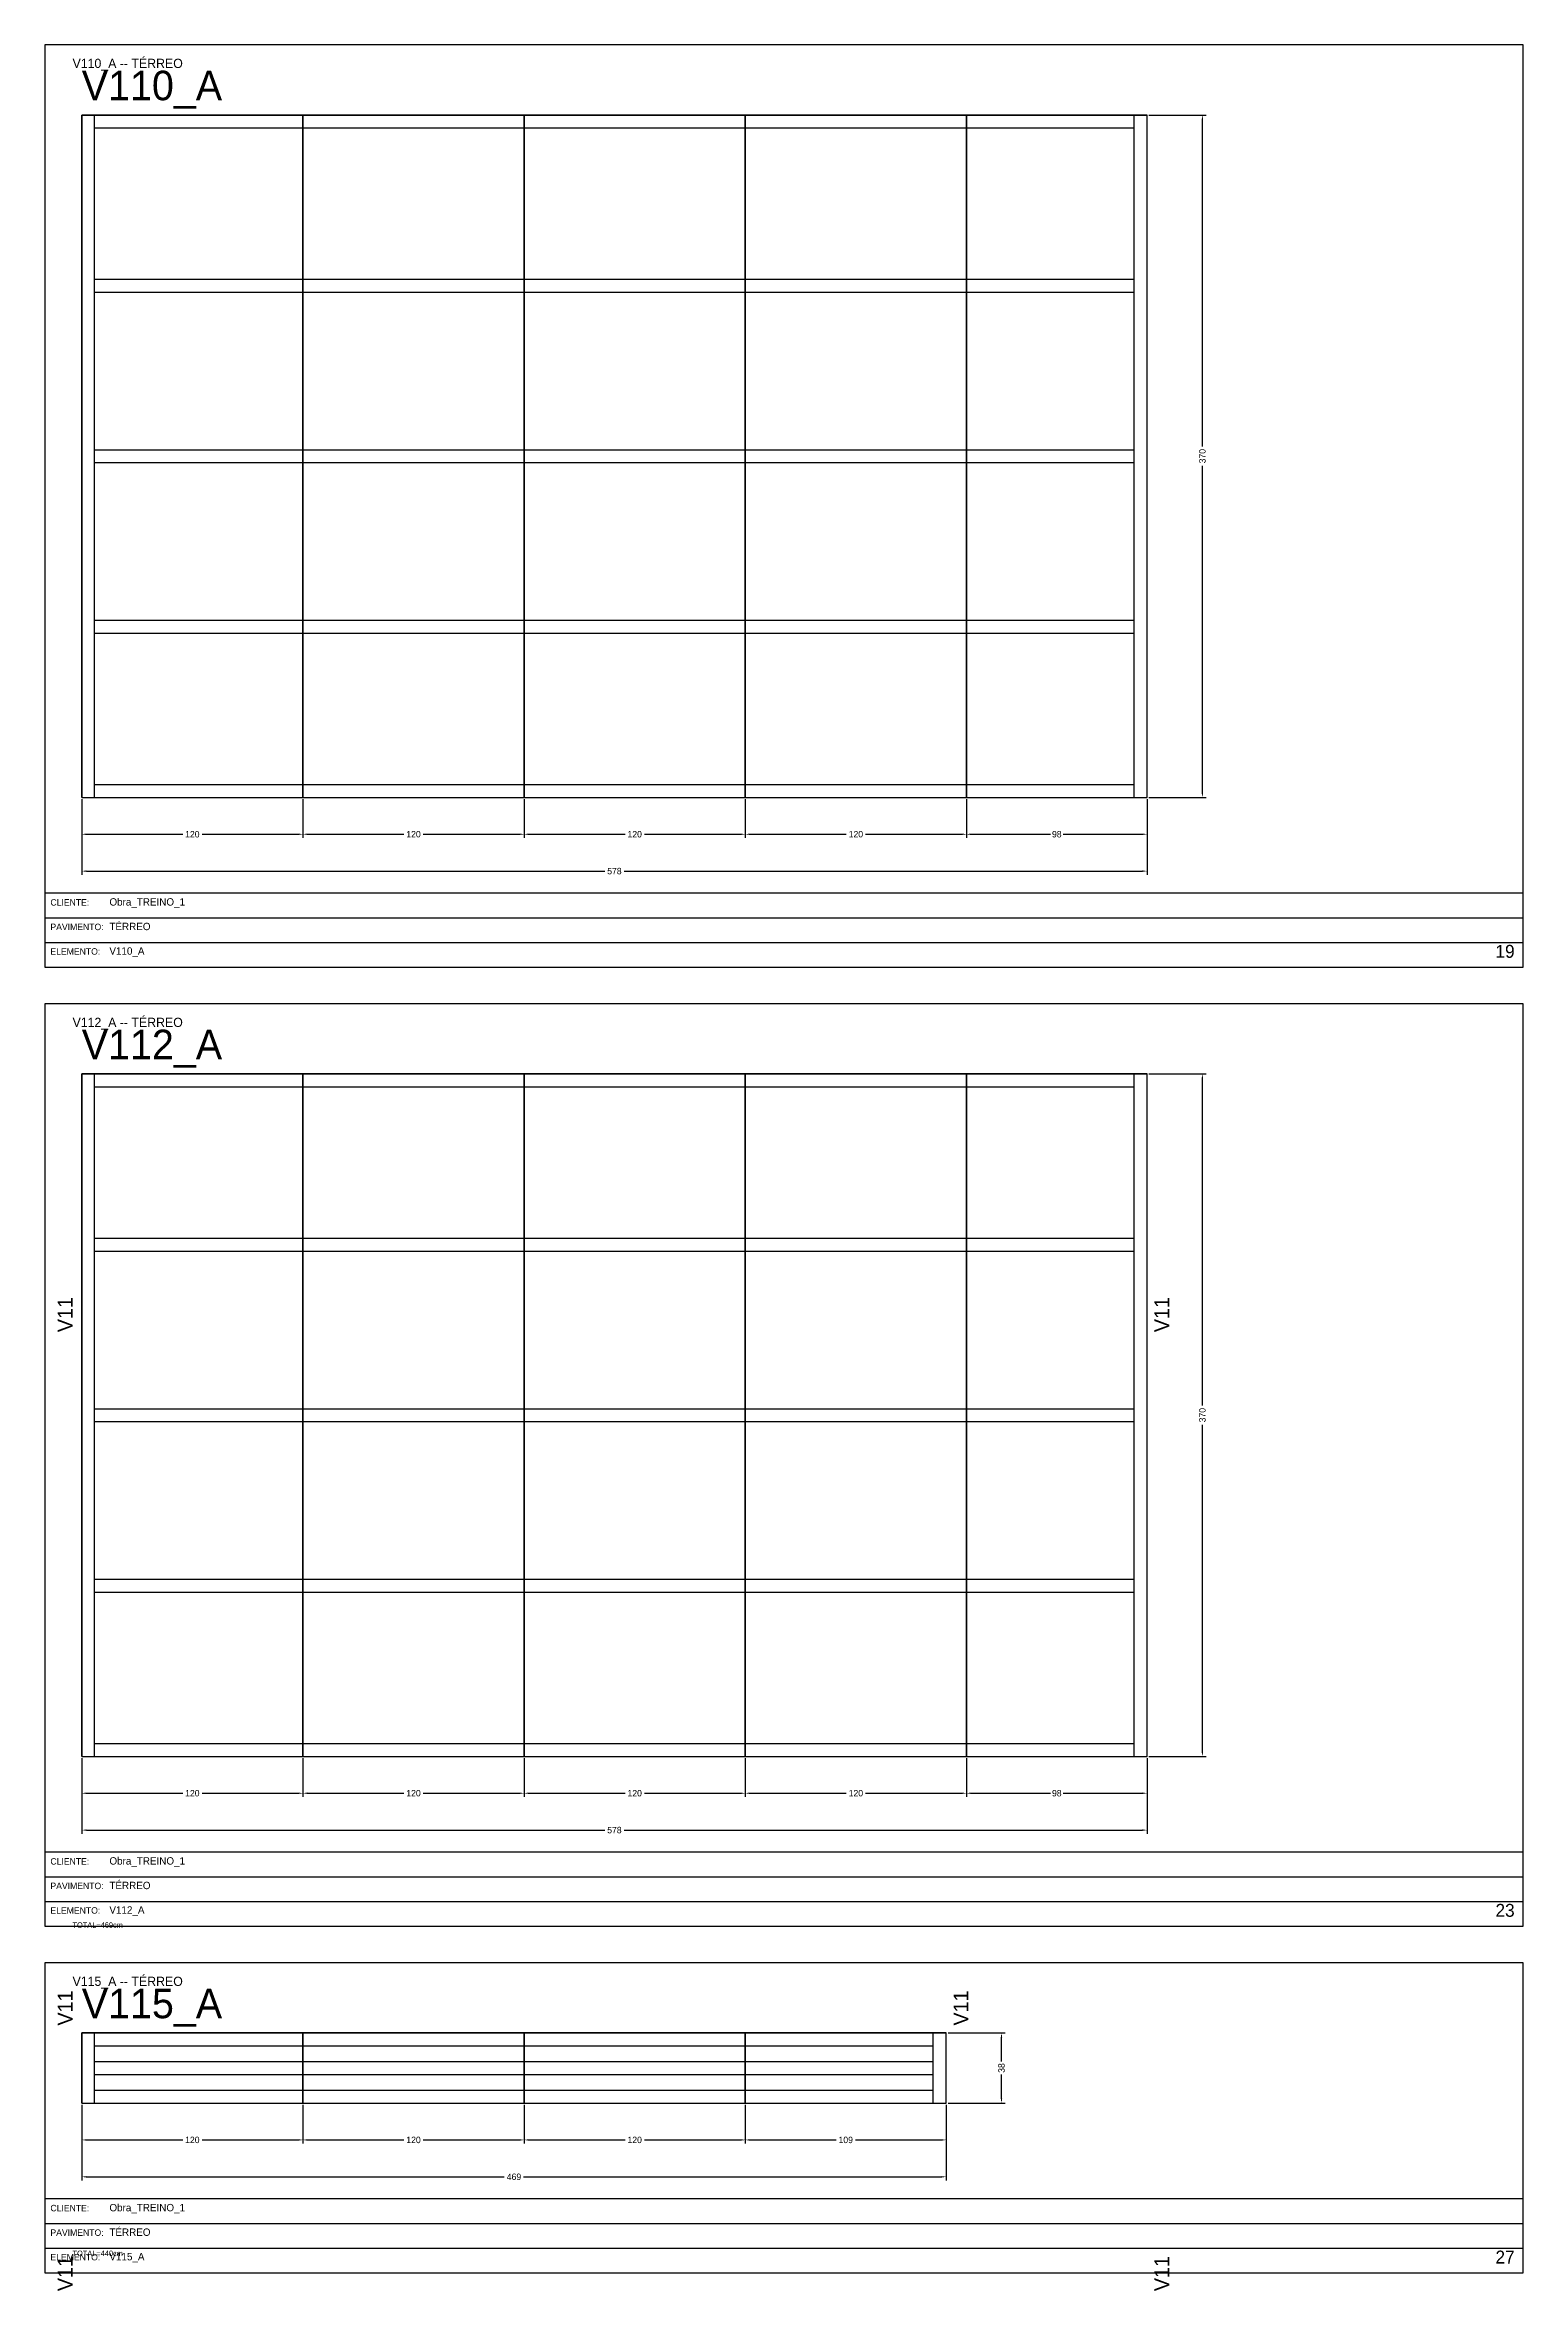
# Model space of a CAD drawing. Header units: metres. Extents: x 0 to 3268, y -4496 to 124.
# Drawn here: x 1644 to 2446, y -2236 to -1018 of the extents above; entities that cross this region are included whole.
import ezdxf

# ---------------------------------------------------------------- set-up
doc = ezdxf.new("R2010")
doc.units = ezdxf.units.M
for name, color, linetype in [('5', 5, 'Continuous'), ('BORDA_CELULA', 9, 'Continuous'), ('CARIMBO', 9, 'Continuous'), ('COTA', 241, 'Continuous'), ('NOMENCLATURA', 7, 'Continuous'), ('Painéis', 200, 'Continuous'), ('SARR_2.2x7', 40, 'Continuous')]:
    doc.layers.add(name, color=color, linetype=linetype)
doc.dimstyles.new('COTA', dxfattribs={"dimtxt": 3.5, "dimasz": 2.5, "dimexe": 2, "dimexo": 1, "dimgap": 0.9, "dimtad": 1, "dimdec": 0, "dimrnd": 1, "dimcen": 2.5, "dimclrd": 4, "dimclre": 4, "dimclrt": 4, "dimazin": 3, "dimtfac": 1, "dimtmove": 0, "dimatfit": 3})

# ---------------------------------------------------------------- blocks, each defined once
blk = doc.blocks.new('_CLOSEDFILLED')
at = {"color": 0, "linetype": 'BYBLOCK'}
blk.add_solid([(-1, 0.16), (0, 0), (-1, -0.16)], dxfattribs=at)
blk = doc.blocks.new('*D163')
at = {"color": 4}
for p, q in [((1664, -1427), (1664, -1448)), ((1784, -1427), (1784, -1448)), ((1666.5, -1446), (1718.75, -1446)), ((1729.25, -1446), (1781.5, -1446))]:
    blk.add_line(p, q, dxfattribs=at)
at = {"layer": 'Defpoints'}
for p in [(1664, -1426), (1784, -1426), (1664, -1446)]:
    blk.add_point(p, dxfattribs=at)
at = {"layer": 'COTA', "color": 4, "xscale": 2.5, "yscale": 2.5, "rotation": 180}
blk.add_blockref('_CLOSEDFILLED', (1664, -1446), dxfattribs=at)
at = {"layer": 'COTA', "color": 4, "xscale": 2.5, "yscale": 2.5}
blk.add_blockref('_CLOSEDFILLED', (1784, -1446), dxfattribs=at)
at = {"layer": 'COTA', "color": 4, "insert": (1724, -1446), "char_height": 3.5, "attachment_point": 5}
blk.add_mtext('120', dxfattribs=at)
blk = doc.blocks.new('*D164')
at = {"color": 4}
for p, q in [((1784, -1427), (1784, -1448)), ((1904, -1427), (1904, -1448)), ((1786.5, -1446), (1838.75, -1446)), ((1849.25, -1446), (1901.5, -1446))]:
    blk.add_line(p, q, dxfattribs=at)
at = {"layer": 'Defpoints'}
for p in [(1784, -1426), (1904, -1426), (1784, -1446)]:
    blk.add_point(p, dxfattribs=at)
at = {"layer": 'COTA', "color": 4, "xscale": 2.5, "yscale": 2.5, "rotation": 180}
blk.add_blockref('_CLOSEDFILLED', (1784, -1446), dxfattribs=at)
at = {"layer": 'COTA', "color": 4, "xscale": 2.5, "yscale": 2.5}
blk.add_blockref('_CLOSEDFILLED', (1904, -1446), dxfattribs=at)
at = {"layer": 'COTA', "color": 4, "insert": (1844, -1446), "char_height": 3.5, "attachment_point": 5}
blk.add_mtext('120', dxfattribs=at)
blk = doc.blocks.new('*D165')
at = {"color": 4}
for p, q in [((1904, -1427), (1904, -1448)), ((2024, -1427), (2024, -1448)), ((1906.5, -1446), (1958.75, -1446)), ((1969.25, -1446), (2021.5, -1446))]:
    blk.add_line(p, q, dxfattribs=at)
at = {"layer": 'Defpoints'}
for p in [(1904, -1426), (2024, -1426), (1904, -1446)]:
    blk.add_point(p, dxfattribs=at)
at = {"layer": 'COTA', "color": 4, "xscale": 2.5, "yscale": 2.5, "rotation": 180}
blk.add_blockref('_CLOSEDFILLED', (1904, -1446), dxfattribs=at)
at = {"layer": 'COTA', "color": 4, "xscale": 2.5, "yscale": 2.5}
blk.add_blockref('_CLOSEDFILLED', (2024, -1446), dxfattribs=at)
at = {"layer": 'COTA', "color": 4, "insert": (1964, -1446), "char_height": 3.5, "attachment_point": 5}
blk.add_mtext('120', dxfattribs=at)
blk = doc.blocks.new('*D166')
at = {"color": 4}
for p, q in [((2024, -1427), (2024, -1448)), ((2144, -1427), (2144, -1448)), ((2026.5, -1446), (2078.75, -1446)), ((2089.25, -1446), (2141.5, -1446))]:
    blk.add_line(p, q, dxfattribs=at)
at = {"layer": 'Defpoints'}
for p in [(2024, -1426), (2144, -1426), (2024, -1446)]:
    blk.add_point(p, dxfattribs=at)
at = {"layer": 'COTA', "color": 4, "xscale": 2.5, "yscale": 2.5, "rotation": 180}
blk.add_blockref('_CLOSEDFILLED', (2024, -1446), dxfattribs=at)
at = {"layer": 'COTA', "color": 4, "xscale": 2.5, "yscale": 2.5}
blk.add_blockref('_CLOSEDFILLED', (2144, -1446), dxfattribs=at)
at = {"layer": 'COTA', "color": 4, "insert": (2084, -1446), "char_height": 3.5, "attachment_point": 5}
blk.add_mtext('120', dxfattribs=at)
blk = doc.blocks.new('*D167')
at = {"color": 4}
for p, q in [((2144, -1427), (2144, -1448)), ((2242, -1427), (2242, -1448)), ((2146.5, -1446), (2189.5, -1446)), ((2196.5, -1446), (2239.5, -1446))]:
    blk.add_line(p, q, dxfattribs=at)
at = {"layer": 'Defpoints'}
for p in [(2144, -1426), (2242, -1426), (2144, -1446)]:
    blk.add_point(p, dxfattribs=at)
at = {"layer": 'COTA', "color": 4, "xscale": 2.5, "yscale": 2.5, "rotation": 180}
blk.add_blockref('_CLOSEDFILLED', (2144, -1446), dxfattribs=at)
at = {"layer": 'COTA', "color": 4, "xscale": 2.5, "yscale": 2.5}
blk.add_blockref('_CLOSEDFILLED', (2242, -1446), dxfattribs=at)
at = {"layer": 'COTA', "color": 4, "insert": (2193, -1446), "char_height": 3.5, "attachment_point": 5}
blk.add_mtext('98', dxfattribs=at)
blk = doc.blocks.new('*D168')
at = {"color": 4}
for p, q in [((1664, -1427), (1664, -1468)), ((2242, -1427), (2242, -1468)), ((1666.5, -1466), (1947.75, -1466)), ((1958.25, -1466), (2239.5, -1466))]:
    blk.add_line(p, q, dxfattribs=at)
at = {"layer": 'Defpoints'}
for p in [(1664, -1426), (2242, -1426), (1664, -1466)]:
    blk.add_point(p, dxfattribs=at)
at = {"layer": 'COTA', "color": 4, "xscale": 2.5, "yscale": 2.5, "rotation": 180}
blk.add_blockref('_CLOSEDFILLED', (1664, -1466), dxfattribs=at)
at = {"layer": 'COTA', "color": 4, "xscale": 2.5, "yscale": 2.5}
blk.add_blockref('_CLOSEDFILLED', (2242, -1466), dxfattribs=at)
at = {"layer": 'COTA', "color": 4, "insert": (1953, -1466), "char_height": 3.5, "attachment_point": 5}
blk.add_mtext('578', dxfattribs=at)
blk = doc.blocks.new('*D169')
at = {"color": 4}
for p, q in [((2243, -1056), (2274, -1056)), ((2272, -1235.75), (2272, -1058.5)), ((2272, -1423.5), (2272, -1246.25)), ((2243, -1426), (2274, -1426))]:
    blk.add_line(p, q, dxfattribs=at)
at = {"layer": 'Defpoints'}
for p in [(2242, -1056), (2242, -1426), (2272, -1426)]:
    blk.add_point(p, dxfattribs=at)
at = {"layer": 'COTA', "color": 4, "xscale": 2.5, "yscale": 2.5}
for p, rotation in [((2272, -1056), 90), ((2272, -1426), 270)]:
    blk.add_blockref('_CLOSEDFILLED', p, dxfattribs=dict(at, rotation=rotation))
at = {"layer": 'COTA', "color": 4, "insert": (2272, -1241), "char_height": 3.5, "attachment_point": 5, "rotation": 90}
blk.add_mtext('370', dxfattribs=at)
blk = doc.blocks.new('*D170')
at = {"color": 4}
for p, q in [((2243, -1056), (2274, -1056)), ((2272, -1235.75), (2272, -1058.5)), ((2272, -1423.5), (2272, -1246.25)), ((2243, -1426), (2274, -1426))]:
    blk.add_line(p, q, dxfattribs=at)
at = {"layer": 'Defpoints'}
for p in [(2242, -1056), (2242, -1426), (2272, -1426)]:
    blk.add_point(p, dxfattribs=at)
at = {"layer": 'COTA', "color": 4, "xscale": 2.5, "yscale": 2.5}
for p, rotation in [((2272, -1056), 90), ((2272, -1426), 270)]:
    blk.add_blockref('_CLOSEDFILLED', p, dxfattribs=dict(at, rotation=rotation))
at = {"layer": 'COTA', "color": 4, "insert": (2272, -1241), "char_height": 3.5, "attachment_point": 5, "rotation": 90}
blk.add_mtext('370', dxfattribs=at)
blk = doc.blocks.new('*D171')
at = {"color": 4}
for p, q in [((2243, -1056), (2274, -1056)), ((2272, -1235.75), (2272, -1058.5)), ((2272, -1423.5), (2272, -1246.25)), ((2243, -1426), (2274, -1426))]:
    blk.add_line(p, q, dxfattribs=at)
at = {"layer": 'Defpoints'}
for p in [(2242, -1056), (2242, -1426), (2272, -1426)]:
    blk.add_point(p, dxfattribs=at)
at = {"layer": 'COTA', "color": 4, "xscale": 2.5, "yscale": 2.5}
for p, rotation in [((2272, -1056), 90), ((2272, -1426), 270)]:
    blk.add_blockref('_CLOSEDFILLED', p, dxfattribs=dict(at, rotation=rotation))
at = {"layer": 'COTA', "color": 4, "insert": (2272, -1241), "char_height": 3.5, "attachment_point": 5, "rotation": 90}
blk.add_mtext('370', dxfattribs=at)
blk = doc.blocks.new('*D172')
at = {"color": 4}
for p, q in [((2243, -1056), (2274, -1056)), ((2272, -1235.75), (2272, -1058.5)), ((2272, -1423.5), (2272, -1246.25)), ((2243, -1426), (2274, -1426))]:
    blk.add_line(p, q, dxfattribs=at)
at = {"layer": 'Defpoints'}
for p in [(2242, -1056), (2242, -1426), (2272, -1426)]:
    blk.add_point(p, dxfattribs=at)
at = {"layer": 'COTA', "color": 4, "xscale": 2.5, "yscale": 2.5}
for p, rotation in [((2272, -1056), 90), ((2272, -1426), 270)]:
    blk.add_blockref('_CLOSEDFILLED', p, dxfattribs=dict(at, rotation=rotation))
at = {"layer": 'COTA', "color": 4, "insert": (2272, -1241), "char_height": 3.5, "attachment_point": 5, "rotation": 90}
blk.add_mtext('370', dxfattribs=at)
blk = doc.blocks.new('*D173')
at = {"color": 4}
for p, q in [((2243, -1056), (2274, -1056)), ((2272, -1235.75), (2272, -1058.5)), ((2272, -1423.5), (2272, -1246.25)), ((2243, -1426), (2274, -1426))]:
    blk.add_line(p, q, dxfattribs=at)
at = {"layer": 'Defpoints'}
for p in [(2242, -1056), (2242, -1426), (2272, -1426)]:
    blk.add_point(p, dxfattribs=at)
at = {"layer": 'COTA', "color": 4, "xscale": 2.5, "yscale": 2.5}
for p, rotation in [((2272, -1056), 90), ((2272, -1426), 270)]:
    blk.add_blockref('_CLOSEDFILLED', p, dxfattribs=dict(at, rotation=rotation))
at = {"layer": 'COTA', "color": 4, "insert": (2272, -1241), "char_height": 3.5, "attachment_point": 5, "rotation": 90}
blk.add_mtext('370', dxfattribs=at)
blk = doc.blocks.new('*D203')
at = {"color": 4}
for p, q in [((1664, -1947), (1664, -1968)), ((1784, -1947), (1784, -1968)), ((1666.5, -1966), (1718.75, -1966)), ((1729.25, -1966), (1781.5, -1966))]:
    blk.add_line(p, q, dxfattribs=at)
at = {"layer": 'Defpoints'}
for p in [(1664, -1946), (1784, -1946), (1664, -1966)]:
    blk.add_point(p, dxfattribs=at)
at = {"layer": 'COTA', "color": 4, "xscale": 2.5, "yscale": 2.5, "rotation": 180}
blk.add_blockref('_CLOSEDFILLED', (1664, -1966), dxfattribs=at)
at = {"layer": 'COTA', "color": 4, "xscale": 2.5, "yscale": 2.5}
blk.add_blockref('_CLOSEDFILLED', (1784, -1966), dxfattribs=at)
at = {"layer": 'COTA', "color": 4, "insert": (1724, -1966), "char_height": 3.5, "attachment_point": 5}
blk.add_mtext('120', dxfattribs=at)
blk = doc.blocks.new('*D204')
at = {"color": 4}
for p, q in [((1784, -1947), (1784, -1968)), ((1904, -1947), (1904, -1968)), ((1786.5, -1966), (1838.75, -1966)), ((1849.25, -1966), (1901.5, -1966))]:
    blk.add_line(p, q, dxfattribs=at)
at = {"layer": 'Defpoints'}
for p in [(1784, -1946), (1904, -1946), (1784, -1966)]:
    blk.add_point(p, dxfattribs=at)
at = {"layer": 'COTA', "color": 4, "xscale": 2.5, "yscale": 2.5, "rotation": 180}
blk.add_blockref('_CLOSEDFILLED', (1784, -1966), dxfattribs=at)
at = {"layer": 'COTA', "color": 4, "xscale": 2.5, "yscale": 2.5}
blk.add_blockref('_CLOSEDFILLED', (1904, -1966), dxfattribs=at)
at = {"layer": 'COTA', "color": 4, "insert": (1844, -1966), "char_height": 3.5, "attachment_point": 5}
blk.add_mtext('120', dxfattribs=at)
blk = doc.blocks.new('*D205')
at = {"color": 4}
for p, q in [((1904, -1947), (1904, -1968)), ((2024, -1947), (2024, -1968)), ((1906.5, -1966), (1958.75, -1966)), ((1969.25, -1966), (2021.5, -1966))]:
    blk.add_line(p, q, dxfattribs=at)
at = {"layer": 'Defpoints'}
for p in [(1904, -1946), (2024, -1946), (1904, -1966)]:
    blk.add_point(p, dxfattribs=at)
at = {"layer": 'COTA', "color": 4, "xscale": 2.5, "yscale": 2.5, "rotation": 180}
blk.add_blockref('_CLOSEDFILLED', (1904, -1966), dxfattribs=at)
at = {"layer": 'COTA', "color": 4, "xscale": 2.5, "yscale": 2.5}
blk.add_blockref('_CLOSEDFILLED', (2024, -1966), dxfattribs=at)
at = {"layer": 'COTA', "color": 4, "insert": (1964, -1966), "char_height": 3.5, "attachment_point": 5}
blk.add_mtext('120', dxfattribs=at)
blk = doc.blocks.new('*D206')
at = {"color": 4}
for p, q in [((2024, -1947), (2024, -1968)), ((2144, -1947), (2144, -1968)), ((2026.5, -1966), (2078.75, -1966)), ((2089.25, -1966), (2141.5, -1966))]:
    blk.add_line(p, q, dxfattribs=at)
at = {"layer": 'Defpoints'}
for p in [(2024, -1946), (2144, -1946), (2024, -1966)]:
    blk.add_point(p, dxfattribs=at)
at = {"layer": 'COTA', "color": 4, "xscale": 2.5, "yscale": 2.5, "rotation": 180}
blk.add_blockref('_CLOSEDFILLED', (2024, -1966), dxfattribs=at)
at = {"layer": 'COTA', "color": 4, "xscale": 2.5, "yscale": 2.5}
blk.add_blockref('_CLOSEDFILLED', (2144, -1966), dxfattribs=at)
at = {"layer": 'COTA', "color": 4, "insert": (2084, -1966), "char_height": 3.5, "attachment_point": 5}
blk.add_mtext('120', dxfattribs=at)
blk = doc.blocks.new('*D207')
at = {"color": 4}
for p, q in [((2144, -1947), (2144, -1968)), ((2242, -1947), (2242, -1968)), ((2146.5, -1966), (2189.5, -1966)), ((2196.5, -1966), (2239.5, -1966))]:
    blk.add_line(p, q, dxfattribs=at)
at = {"layer": 'Defpoints'}
for p in [(2144, -1946), (2242, -1946), (2144, -1966)]:
    blk.add_point(p, dxfattribs=at)
at = {"layer": 'COTA', "color": 4, "xscale": 2.5, "yscale": 2.5, "rotation": 180}
blk.add_blockref('_CLOSEDFILLED', (2144, -1966), dxfattribs=at)
at = {"layer": 'COTA', "color": 4, "xscale": 2.5, "yscale": 2.5}
blk.add_blockref('_CLOSEDFILLED', (2242, -1966), dxfattribs=at)
at = {"layer": 'COTA', "color": 4, "insert": (2193, -1966), "char_height": 3.5, "attachment_point": 5}
blk.add_mtext('98', dxfattribs=at)
blk = doc.blocks.new('*D208')
at = {"color": 4}
for p, q in [((1664, -1947), (1664, -1988)), ((2242, -1947), (2242, -1988)), ((1666.5, -1986), (1947.75, -1986)), ((1958.25, -1986), (2239.5, -1986))]:
    blk.add_line(p, q, dxfattribs=at)
at = {"layer": 'Defpoints'}
for p in [(1664, -1946), (2242, -1946), (1664, -1986)]:
    blk.add_point(p, dxfattribs=at)
at = {"layer": 'COTA', "color": 4, "xscale": 2.5, "yscale": 2.5, "rotation": 180}
blk.add_blockref('_CLOSEDFILLED', (1664, -1986), dxfattribs=at)
at = {"layer": 'COTA', "color": 4, "xscale": 2.5, "yscale": 2.5}
blk.add_blockref('_CLOSEDFILLED', (2242, -1986), dxfattribs=at)
at = {"layer": 'COTA', "color": 4, "insert": (1953, -1986), "char_height": 3.5, "attachment_point": 5}
blk.add_mtext('578', dxfattribs=at)
blk = doc.blocks.new('*D209')
at = {"color": 4}
for p, q in [((2243, -1576), (2274, -1576)), ((2272, -1755.75), (2272, -1578.5)), ((2272, -1943.5), (2272, -1766.25)), ((2243, -1946), (2274, -1946))]:
    blk.add_line(p, q, dxfattribs=at)
at = {"layer": 'Defpoints'}
for p in [(2242, -1576), (2242, -1946), (2272, -1946)]:
    blk.add_point(p, dxfattribs=at)
at = {"layer": 'COTA', "color": 4, "xscale": 2.5, "yscale": 2.5}
for p, rotation in [((2272, -1576), 90), ((2272, -1946), 270)]:
    blk.add_blockref('_CLOSEDFILLED', p, dxfattribs=dict(at, rotation=rotation))
at = {"layer": 'COTA', "color": 4, "insert": (2272, -1761), "char_height": 3.5, "attachment_point": 5, "rotation": 90}
blk.add_mtext('370', dxfattribs=at)
blk = doc.blocks.new('*D210')
at = {"color": 4}
for p, q in [((2243, -1576), (2274, -1576)), ((2272, -1755.75), (2272, -1578.5)), ((2272, -1943.5), (2272, -1766.25)), ((2243, -1946), (2274, -1946))]:
    blk.add_line(p, q, dxfattribs=at)
at = {"layer": 'Defpoints'}
for p in [(2242, -1576), (2242, -1946), (2272, -1946)]:
    blk.add_point(p, dxfattribs=at)
at = {"layer": 'COTA', "color": 4, "xscale": 2.5, "yscale": 2.5}
for p, rotation in [((2272, -1576), 90), ((2272, -1946), 270)]:
    blk.add_blockref('_CLOSEDFILLED', p, dxfattribs=dict(at, rotation=rotation))
at = {"layer": 'COTA', "color": 4, "insert": (2272, -1761), "char_height": 3.5, "attachment_point": 5, "rotation": 90}
blk.add_mtext('370', dxfattribs=at)
blk = doc.blocks.new('*D211')
at = {"color": 4}
for p, q in [((2243, -1576), (2274, -1576)), ((2272, -1755.75), (2272, -1578.5)), ((2272, -1943.5), (2272, -1766.25)), ((2243, -1946), (2274, -1946))]:
    blk.add_line(p, q, dxfattribs=at)
at = {"layer": 'Defpoints'}
for p in [(2242, -1576), (2242, -1946), (2272, -1946)]:
    blk.add_point(p, dxfattribs=at)
at = {"layer": 'COTA', "color": 4, "xscale": 2.5, "yscale": 2.5}
for p, rotation in [((2272, -1576), 90), ((2272, -1946), 270)]:
    blk.add_blockref('_CLOSEDFILLED', p, dxfattribs=dict(at, rotation=rotation))
at = {"layer": 'COTA', "color": 4, "insert": (2272, -1761), "char_height": 3.5, "attachment_point": 5, "rotation": 90}
blk.add_mtext('370', dxfattribs=at)
blk = doc.blocks.new('*D212')
at = {"color": 4}
for p, q in [((2243, -1576), (2274, -1576)), ((2272, -1755.75), (2272, -1578.5)), ((2272, -1943.5), (2272, -1766.25)), ((2243, -1946), (2274, -1946))]:
    blk.add_line(p, q, dxfattribs=at)
at = {"layer": 'Defpoints'}
for p in [(2242, -1576), (2242, -1946), (2272, -1946)]:
    blk.add_point(p, dxfattribs=at)
at = {"layer": 'COTA', "color": 4, "xscale": 2.5, "yscale": 2.5}
for p, rotation in [((2272, -1576), 90), ((2272, -1946), 270)]:
    blk.add_blockref('_CLOSEDFILLED', p, dxfattribs=dict(at, rotation=rotation))
at = {"layer": 'COTA', "color": 4, "insert": (2272, -1761), "char_height": 3.5, "attachment_point": 5, "rotation": 90}
blk.add_mtext('370', dxfattribs=at)
blk = doc.blocks.new('*D213')
at = {"color": 4}
for p, q in [((2243, -1576), (2274, -1576)), ((2272, -1755.75), (2272, -1578.5)), ((2272, -1943.5), (2272, -1766.25)), ((2243, -1946), (2274, -1946))]:
    blk.add_line(p, q, dxfattribs=at)
at = {"layer": 'Defpoints'}
for p in [(2242, -1576), (2242, -1946), (2272, -1946)]:
    blk.add_point(p, dxfattribs=at)
at = {"layer": 'COTA', "color": 4, "xscale": 2.5, "yscale": 2.5}
for p, rotation in [((2272, -1576), 90), ((2272, -1946), 270)]:
    blk.add_blockref('_CLOSEDFILLED', p, dxfattribs=dict(at, rotation=rotation))
at = {"layer": 'COTA', "color": 4, "insert": (2272, -1761), "char_height": 3.5, "attachment_point": 5, "rotation": 90}
blk.add_mtext('370', dxfattribs=at)
blk = doc.blocks.new('*D243')
at = {"color": 4}
for p, q in [((1664, -2135), (1664, -2156)), ((1784, -2135), (1784, -2156)), ((1666.5, -2154), (1718.75, -2154)), ((1729.25, -2154), (1781.5, -2154))]:
    blk.add_line(p, q, dxfattribs=at)
at = {"layer": 'Defpoints'}
for p in [(1664, -2134), (1784, -2134), (1664, -2154)]:
    blk.add_point(p, dxfattribs=at)
at = {"layer": 'COTA', "color": 4, "xscale": 2.5, "yscale": 2.5, "rotation": 180}
blk.add_blockref('_CLOSEDFILLED', (1664, -2154), dxfattribs=at)
at = {"layer": 'COTA', "color": 4, "xscale": 2.5, "yscale": 2.5}
blk.add_blockref('_CLOSEDFILLED', (1784, -2154), dxfattribs=at)
at = {"layer": 'COTA', "color": 4, "insert": (1724, -2154), "char_height": 3.5, "attachment_point": 5}
blk.add_mtext('120', dxfattribs=at)
blk = doc.blocks.new('*D244')
at = {"color": 4}
for p, q in [((1784, -2135), (1784, -2156)), ((1904, -2135), (1904, -2156)), ((1786.5, -2154), (1838.75, -2154)), ((1849.25, -2154), (1901.5, -2154))]:
    blk.add_line(p, q, dxfattribs=at)
at = {"layer": 'Defpoints'}
for p in [(1784, -2134), (1904, -2134), (1784, -2154)]:
    blk.add_point(p, dxfattribs=at)
at = {"layer": 'COTA', "color": 4, "xscale": 2.5, "yscale": 2.5, "rotation": 180}
blk.add_blockref('_CLOSEDFILLED', (1784, -2154), dxfattribs=at)
at = {"layer": 'COTA', "color": 4, "xscale": 2.5, "yscale": 2.5}
blk.add_blockref('_CLOSEDFILLED', (1904, -2154), dxfattribs=at)
at = {"layer": 'COTA', "color": 4, "insert": (1844, -2154), "char_height": 3.5, "attachment_point": 5}
blk.add_mtext('120', dxfattribs=at)
blk = doc.blocks.new('*D245')
at = {"color": 4}
for p, q in [((1904, -2135), (1904, -2156)), ((2024, -2135), (2024, -2156)), ((1906.5, -2154), (1958.75, -2154)), ((1969.25, -2154), (2021.5, -2154))]:
    blk.add_line(p, q, dxfattribs=at)
at = {"layer": 'Defpoints'}
for p in [(1904, -2134), (2024, -2134), (1904, -2154)]:
    blk.add_point(p, dxfattribs=at)
at = {"layer": 'COTA', "color": 4, "xscale": 2.5, "yscale": 2.5, "rotation": 180}
blk.add_blockref('_CLOSEDFILLED', (1904, -2154), dxfattribs=at)
at = {"layer": 'COTA', "color": 4, "xscale": 2.5, "yscale": 2.5}
blk.add_blockref('_CLOSEDFILLED', (2024, -2154), dxfattribs=at)
at = {"layer": 'COTA', "color": 4, "insert": (1964, -2154), "char_height": 3.5, "attachment_point": 5}
blk.add_mtext('120', dxfattribs=at)
blk = doc.blocks.new('*D246')
at = {"color": 4}
for p, q in [((2024, -2135), (2024, -2156)), ((2133, -2135), (2133, -2156)), ((2026.5, -2154), (2073.25, -2154)), ((2083.75, -2154), (2130.5, -2154))]:
    blk.add_line(p, q, dxfattribs=at)
at = {"layer": 'Defpoints'}
for p in [(2024, -2134), (2133, -2134), (2024, -2154)]:
    blk.add_point(p, dxfattribs=at)
at = {"layer": 'COTA', "color": 4, "xscale": 2.5, "yscale": 2.5, "rotation": 180}
blk.add_blockref('_CLOSEDFILLED', (2024, -2154), dxfattribs=at)
at = {"layer": 'COTA', "color": 4, "xscale": 2.5, "yscale": 2.5}
blk.add_blockref('_CLOSEDFILLED', (2133, -2154), dxfattribs=at)
at = {"layer": 'COTA', "color": 4, "insert": (2078.5, -2154), "char_height": 3.5, "attachment_point": 5}
blk.add_mtext('109', dxfattribs=at)
blk = doc.blocks.new('*D247')
at = {"color": 4}
for p, q in [((1664, -2135), (1664, -2176)), ((2133, -2135), (2133, -2176)), ((1666.5, -2174), (1893.25, -2174)), ((1903.75, -2174), (2130.5, -2174))]:
    blk.add_line(p, q, dxfattribs=at)
at = {"layer": 'Defpoints'}
for p in [(1664, -2134), (2133, -2134), (1664, -2174)]:
    blk.add_point(p, dxfattribs=at)
at = {"layer": 'COTA', "color": 4, "xscale": 2.5, "yscale": 2.5, "rotation": 180}
blk.add_blockref('_CLOSEDFILLED', (1664, -2174), dxfattribs=at)
at = {"layer": 'COTA', "color": 4, "xscale": 2.5, "yscale": 2.5}
blk.add_blockref('_CLOSEDFILLED', (2133, -2174), dxfattribs=at)
at = {"layer": 'COTA', "color": 4, "insert": (1898.5, -2174), "char_height": 3.5, "attachment_point": 5}
blk.add_mtext('469', dxfattribs=at)
blk = doc.blocks.new('*D248')
at = {"color": 4}
for p, q in [((2134, -2096), (2165, -2096)), ((2163, -2111.5), (2163, -2098.5)), ((2163, -2131.5), (2163, -2118.5)), ((2134, -2134), (2165, -2134))]:
    blk.add_line(p, q, dxfattribs=at)
at = {"layer": 'Defpoints'}
for p in [(2133, -2096), (2133, -2134), (2163, -2134)]:
    blk.add_point(p, dxfattribs=at)
at = {"layer": 'COTA', "color": 4, "xscale": 2.5, "yscale": 2.5}
for p, rotation in [((2163, -2096), 90), ((2163, -2134), 270)]:
    blk.add_blockref('_CLOSEDFILLED', p, dxfattribs=dict(at, rotation=rotation))
at = {"layer": 'COTA', "color": 4, "insert": (2163, -2115), "char_height": 3.5, "attachment_point": 5, "rotation": 90}
blk.add_mtext('38', dxfattribs=at)
blk = doc.blocks.new('*D249')
at = {"color": 4}
for p, q in [((2134, -2096), (2165, -2096)), ((2163, -2111.5), (2163, -2098.5)), ((2163, -2131.5), (2163, -2118.5)), ((2134, -2134), (2165, -2134))]:
    blk.add_line(p, q, dxfattribs=at)
at = {"layer": 'Defpoints'}
for p in [(2133, -2096), (2133, -2134), (2163, -2134)]:
    blk.add_point(p, dxfattribs=at)
at = {"layer": 'COTA', "color": 4, "xscale": 2.5, "yscale": 2.5}
for p, rotation in [((2163, -2096), 90), ((2163, -2134), 270)]:
    blk.add_blockref('_CLOSEDFILLED', p, dxfattribs=dict(at, rotation=rotation))
at = {"layer": 'COTA', "color": 4, "insert": (2163, -2115), "char_height": 3.5, "attachment_point": 5, "rotation": 90}
blk.add_mtext('38', dxfattribs=at)
blk = doc.blocks.new('*D250')
at = {"color": 4}
for p, q in [((2134, -2096), (2165, -2096)), ((2163, -2111.5), (2163, -2098.5)), ((2163, -2131.5), (2163, -2118.5)), ((2134, -2134), (2165, -2134))]:
    blk.add_line(p, q, dxfattribs=at)
at = {"layer": 'Defpoints'}
for p in [(2133, -2096), (2133, -2134), (2163, -2134)]:
    blk.add_point(p, dxfattribs=at)
at = {"layer": 'COTA', "color": 4, "xscale": 2.5, "yscale": 2.5}
for p, rotation in [((2163, -2096), 90), ((2163, -2134), 270)]:
    blk.add_blockref('_CLOSEDFILLED', p, dxfattribs=dict(at, rotation=rotation))
at = {"layer": 'COTA', "color": 4, "insert": (2163, -2115), "char_height": 3.5, "attachment_point": 5, "rotation": 90}
blk.add_mtext('38', dxfattribs=at)
blk = doc.blocks.new('*D251')
at = {"color": 4}
for p, q in [((2134, -2096), (2165, -2096)), ((2163, -2111.5), (2163, -2098.5)), ((2163, -2131.5), (2163, -2118.5)), ((2134, -2134), (2165, -2134))]:
    blk.add_line(p, q, dxfattribs=at)
at = {"layer": 'Defpoints'}
for p in [(2133, -2096), (2133, -2134), (2163, -2134)]:
    blk.add_point(p, dxfattribs=at)
at = {"layer": 'COTA', "color": 4, "xscale": 2.5, "yscale": 2.5}
for p, rotation in [((2163, -2096), 90), ((2163, -2134), 270)]:
    blk.add_blockref('_CLOSEDFILLED', p, dxfattribs=dict(at, rotation=rotation))
at = {"layer": 'COTA', "color": 4, "insert": (2163, -2115), "char_height": 3.5, "attachment_point": 5, "rotation": 90}
blk.add_mtext('38', dxfattribs=at)

msp = doc.modelspace()

# ---------------------------------------------------------------- linework, layer by layer
at = {"layer": 'BORDA_CELULA'}
for points in [[(1644, -1518), (2446, -1518), (2446, -1018), (1644, -1018)], [(1644, -1518), (2446, -1518), (2446, -1478), (1644, -1478)], [(1644, -2038), (2446, -2038), (2446, -1538), (1644, -1538)], [(1644, -2038), (2446, -2038), (2446, -1998), (1644, -1998)], [(1644, -2226), (2446, -2226), (2446, -2058), (1644, -2058)], [(1644, -2226), (2446, -2226), (2446, -2186), (1644, -2186)]]:
    msp.add_lwpolyline(points, close=True, dxfattribs=at)
at = {"layer": 'CARIMBO'}
for p, q in [((1644, -1491.3), (2446, -1491.3)), ((1644, -1504.7), (2446, -1504.7)), ((1644, -1518), (2446, -1518)), ((1644, -2011.3), (2446, -2011.3)), ((1644, -2024.7), (2446, -2024.7)), ((1644, -2038), (2446, -2038)), ((1644, -2199.3), (2446, -2199.3)), ((1644, -2212.7), (2446, -2212.7)), ((1644, -2226), (2446, -2226))]:
    msp.add_line(p, q, dxfattribs=at)
at = {"layer": 'Painéis'}
for points in [[(1664, -1426), (1664, -1056)], [(1664, -1056), (1784, -1056)], [(1664, -1426), (1784, -1426), (1784, -1056), (1664, -1056), (1664, -1426)], [(1784, -1426), (1784, -1056)], [(1784, -1056), (1904, -1056)], [(1784, -1426), (1904, -1426), (1904, -1056), (1784, -1056), (1784, -1426)], [(1904, -1426), (1904, -1056)], [(1904, -1056), (2024, -1056)], [(1904, -1426), (2024, -1426), (2024, -1056), (1904, -1056), (1904, -1426)], [(2024, -1426), (2024, -1056)], [(2024, -1056), (2144, -1056)], [(2024, -1426), (2144, -1426), (2144, -1056), (2024, -1056), (2024, -1426)], [(2144, -1426), (2144, -1056)], [(2144, -1056), (2242, -1056)], [(2144, -1426), (2242, -1426), (2242, -1056), (2144, -1056), (2144, -1426)], [(2242, -1426), (2242, -1056)], [(1664, -1426), (1784, -1426)], [(1784, -1426), (1904, -1426)], [(1904, -1426), (2024, -1426)], [(2024, -1426), (2144, -1426)], [(2144, -1426), (2242, -1426)], [(1664, -1946), (1664, -1576)], [(1664, -1576), (1784, -1576)], [(1664, -1946), (1784, -1946), (1784, -1576), (1664, -1576), (1664, -1946)], [(1784, -1946), (1784, -1576)], [(1784, -1576), (1904, -1576)], [(1784, -1946), (1904, -1946), (1904, -1576), (1784, -1576), (1784, -1946)], [(1904, -1946), (1904, -1576)], [(1904, -1576), (2024, -1576)], [(1904, -1946), (2024, -1946), (2024, -1576), (1904, -1576), (1904, -1946)], [(2024, -1946), (2024, -1576)], [(2024, -1576), (2144, -1576)], [(2024, -1946), (2144, -1946), (2144, -1576), (2024, -1576), (2024, -1946)], [(2144, -1946), (2144, -1576)], [(2144, -1576), (2242, -1576)], [(2144, -1946), (2242, -1946), (2242, -1576), (2144, -1576), (2144, -1946)], [(2242, -1946), (2242, -1576)], [(1664, -1946), (1784, -1946)], [(1784, -1946), (1904, -1946)], [(1904, -1946), (2024, -1946)], [(2024, -1946), (2144, -1946)], [(2144, -1946), (2242, -1946)], [(1664, -2134), (1664, -2096)], [(1664, -2096), (1784, -2096)], [(1664, -2134), (1784, -2134), (1784, -2096), (1664, -2096), (1664, -2134)], [(1784, -2134), (1784, -2096)], [(1784, -2096), (1904, -2096)], [(1784, -2134), (1904, -2134), (1904, -2096), (1784, -2096), (1784, -2134)], [(1904, -2134), (1904, -2096)], [(1904, -2096), (2024, -2096)], [(1904, -2134), (2024, -2134), (2024, -2096), (1904, -2096), (1904, -2134)], [(2024, -2134), (2024, -2096)], [(2024, -2096), (2133, -2096)], [(2024, -2134), (2133, -2134), (2133, -2096), (2024, -2096), (2024, -2134)], [(2133, -2134), (2133, -2096)], [(1664, -2134), (1784, -2134)], [(1784, -2134), (1904, -2134)], [(1904, -2134), (2024, -2134)], [(2024, -2134), (2133, -2134)]]:
    msp.add_lwpolyline(points, dxfattribs=at)
at = {"layer": 'SARR_2.2x7'}
for points in [[(1671, -1426), (1671, -1056)], [(2235, -1426), (2235, -1056)], [(1671, -1063), (1784, -1063)], [(1784, -1063), (1904, -1063)], [(1904, -1063), (2024, -1063)], [(2024, -1063), (2144, -1063)], [(2144, -1063), (2235, -1063)], [(1671, -1145), (1784, -1145)], [(1671, -1152), (1784, -1152)], [(1784, -1145), (1904, -1145)], [(1784, -1152), (1904, -1152)], [(1904, -1145), (2024, -1145)], [(1904, -1152), (2024, -1152)], [(2024, -1145), (2144, -1145)], [(2024, -1152), (2144, -1152)], [(2144, -1145), (2235, -1145)], [(2144, -1152), (2235, -1152)], [(1671, -1237.5), (1784, -1237.5)], [(1784, -1237.5), (1904, -1237.5)], [(1904, -1237.5), (2024, -1237.5)], [(2024, -1237.5), (2144, -1237.5)], [(2144, -1237.5), (2235, -1237.5)], [(1671, -1244.5), (1784, -1244.5)], [(1784, -1244.5), (1904, -1244.5)], [(1904, -1244.5), (2024, -1244.5)], [(2024, -1244.5), (2144, -1244.5)], [(2144, -1244.5), (2235, -1244.5)], [(1671, -1330), (1784, -1330)], [(1671, -1337), (1784, -1337)], [(1784, -1330), (1904, -1330)], [(1784, -1337), (1904, -1337)], [(1904, -1330), (2024, -1330)], [(1904, -1337), (2024, -1337)], [(2024, -1330), (2144, -1330)], [(2024, -1337), (2144, -1337)], [(2144, -1330), (2235, -1330)], [(2144, -1337), (2235, -1337)], [(1671, -1419), (1784, -1419)], [(1784, -1419), (1904, -1419)], [(1904, -1419), (2024, -1419)], [(2024, -1419), (2144, -1419)], [(2144, -1419), (2235, -1419)], [(1671, -1946), (1671, -1576)], [(1671, -1583), (1784, -1583)], [(1784, -1583), (1904, -1583)], [(1904, -1583), (2024, -1583)], [(2024, -1583), (2144, -1583)], [(2144, -1583), (2235, -1583)], [(2235, -1946), (2235, -1576)], [(1671, -1665), (1784, -1665)], [(1784, -1665), (1904, -1665)], [(1904, -1665), (2024, -1665)], [(2024, -1665), (2144, -1665)], [(2144, -1665), (2235, -1665)], [(1671, -1672), (1784, -1672)], [(1784, -1672), (1904, -1672)], [(1904, -1672), (2024, -1672)], [(2024, -1672), (2144, -1672)], [(2144, -1672), (2235, -1672)], [(1671, -1757.5), (1784, -1757.5)], [(1671, -1764.5), (1784, -1764.5)], [(1784, -1757.5), (1904, -1757.5)], [(1784, -1764.5), (1904, -1764.5)], [(1904, -1757.5), (2024, -1757.5)], [(1904, -1764.5), (2024, -1764.5)], [(2024, -1757.5), (2144, -1757.5)], [(2024, -1764.5), (2144, -1764.5)], [(2144, -1757.5), (2235, -1757.5)], [(2144, -1764.5), (2235, -1764.5)], [(1671, -1850), (1784, -1850)], [(1784, -1850), (1904, -1850)], [(1904, -1850), (2024, -1850)], [(2024, -1850), (2144, -1850)], [(2144, -1850), (2235, -1850)], [(1671, -1857), (1784, -1857)], [(1784, -1857), (1904, -1857)], [(1904, -1857), (2024, -1857)], [(2024, -1857), (2144, -1857)], [(2144, -1857), (2235, -1857)], [(1671, -1939), (1784, -1939)], [(1784, -1939), (1904, -1939)], [(1904, -1939), (2024, -1939)], [(2024, -1939), (2144, -1939)], [(2144, -1939), (2235, -1939)], [(1671, -2134), (1671, -2096)], [(1671, -2103), (1784, -2103)], [(1784, -2103), (1904, -2103)], [(1904, -2103), (2024, -2103)], [(2024, -2103), (2126, -2103)], [(2126, -2134), (2126, -2096)], [(1671, -2111.5), (1784, -2111.5)], [(1671, -2118.5), (1784, -2118.5)], [(1784, -2111.5), (1904, -2111.5)], [(1784, -2118.5), (1904, -2118.5)], [(1904, -2111.5), (2024, -2111.5)], [(1904, -2118.5), (2024, -2118.5)], [(2024, -2111.5), (2126, -2111.5)], [(2024, -2118.5), (2126, -2118.5)], [(1671, -2127), (1784, -2127)], [(1784, -2127), (1904, -2127)], [(1904, -2127), (2024, -2127)], [(2024, -2127), (2126, -2127)]]:
    msp.add_lwpolyline(points, dxfattribs=at)

# ---------------------------------------------------------------- texts
at = {"layer": '5'}
for p in [(1659, -1716), (2254, -1716), (1659, -2092), (2145, -2092), (1659, -2236), (2254, -2236)]:
    msp.add_text('V11', height=8, rotation=90, dxfattribs=at).set_placement(p)
at = {"layer": 'CARIMBO', "color": 9}
for s, p in [('CLIENTE:', (1647, -1484.7)), ('PAVIMENTO:', (1647, -1498)), ('ELEMENTO:', (1647, -1511.3)), ('CLIENTE:', (1647, -2004.7)), ('PAVIMENTO:', (1647, -2018)), ('ELEMENTO:', (1647, -2031.3)), ('CLIENTE:', (1647, -2192.7)), ('PAVIMENTO:', (1647, -2206)), ('ELEMENTO:', (1647, -2219.3))]:
    msp.add_text(s, height=3.5, dxfattribs=at).set_placement(p)
at = {"layer": 'CARIMBO', "color": 2}
for s, p in [('Obra_TREINO_1', (1679, -1484.7)), ('TÉRREO', (1679, -1498)), ('V110_A', (1679, -1511.3)), ('Obra_TREINO_1', (1679, -2004.7)), ('TÉRREO', (1679, -2018)), ('V112_A', (1679, -2031.3)), ('Obra_TREINO_1', (1679, -2192.7)), ('TÉRREO', (1679, -2206)), ('V115_A', (1679, -2219.3))]:
    msp.add_text(s, height=4, dxfattribs=at).set_placement(p)
at = {"layer": 'CARIMBO', "color": 3}
for s, p in [('19', (2431, -1513)), ('23', (2431, -2033)), ('27', (2431, -2221))]:
    msp.add_text(s, height=7, dxfattribs=at).set_placement(p)
at = {"layer": 'COTA'}
for s, p in [('TOTAL=469cm', (1659, -2039)), ('TOTAL=440cm', (1659, -2217))]:
    msp.add_text(s, height=3, dxfattribs=at).set_placement(p)
at = {"layer": 'NOMENCLATURA'}
for s, height, p in [('V110_A -- TÉRREO', 5, (1659, -1030.5)), ('V110_A', 16, (1664, -1048)), ('V112_A -- TÉRREO', 5, (1659, -1550.5)), ('V112_A', 16, (1664, -1568)), ('V115_A -- TÉRREO', 5, (1659, -2070.5)), ('V115_A', 16, (1664, -2088))]:
    msp.add_text(s, height=height, dxfattribs=at).set_placement(p)

# ---------------------------------------------------------------- dimensions: what is measured, and where the dimension line sits
at = {"layer": 'COTA'}
for base, p1, p2, picture, middle in [((2272, -1426), (2242, -1426), (2242, -1056), '*D169', (2272, -1241)), ((2272, -1426), (2242, -1426), (2242, -1056), '*D170', (2272, -1241)), ((2272, -1426), (2242, -1426), (2242, -1056), '*D171', (2272, -1241)), ((2272, -1426), (2242, -1426), (2242, -1056), '*D172', (2272, -1241)), ((2272, -1426), (2242, -1426), (2242, -1056), '*D173', (2272, -1241)), ((2272, -1946), (2242, -1946), (2242, -1576), '*D209', (2272, -1761)), ((2272, -1946), (2242, -1946), (2242, -1576), '*D210', (2272, -1761)), ((2272, -1946), (2242, -1946), (2242, -1576), '*D211', (2272, -1761)), ((2272, -1946), (2242, -1946), (2242, -1576), '*D212', (2272, -1761)), ((2272, -1946), (2242, -1946), (2242, -1576), '*D213', (2272, -1761)), ((2163, -2134), (2133, -2134), (2133, -2096), '*D248', (2163, -2115)), ((2163, -2134), (2133, -2134), (2133, -2096), '*D249', (2163, -2115)), ((2163, -2134), (2133, -2134), (2133, -2096), '*D250', (2163, -2115)), ((2163, -2134), (2133, -2134), (2133, -2096), '*D251', (2163, -2115))]:
    dim = msp.add_linear_dim(base=base, p1=p1, p2=p2, angle=90, dimstyle='COTA', dxfattribs=at)
    dim.commit()
    dim.dimension.update_dxf_attribs({"geometry": picture, "text_midpoint": middle})
for base, p1, p2, picture, middle in [((1664, -1446), (1664, -1426), (1784, -1426), '*D163', (1724, -1446)), ((1664, -1466), (1664, -1426), (2242, -1426), '*D168', (1953, -1466)), ((1784, -1446), (1784, -1426), (1904, -1426), '*D164', (1844, -1446)), ((1904, -1446), (1904, -1426), (2024, -1426), '*D165', (1964, -1446)), ((2024, -1446), (2024, -1426), (2144, -1426), '*D166', (2084, -1446)), ((2144, -1446), (2144, -1426), (2242, -1426), '*D167', (2193, -1446)), ((1664, -1966), (1664, -1946), (1784, -1946), '*D203', (1724, -1966)), ((1664, -1986), (1664, -1946), (2242, -1946), '*D208', (1953, -1986)), ((1784, -1966), (1784, -1946), (1904, -1946), '*D204', (1844, -1966)), ((1904, -1966), (1904, -1946), (2024, -1946), '*D205', (1964, -1966)), ((2024, -1966), (2024, -1946), (2144, -1946), '*D206', (2084, -1966)), ((2144, -1966), (2144, -1946), (2242, -1946), '*D207', (2193, -1966)), ((1664, -2154), (1664, -2134), (1784, -2134), '*D243', (1724, -2154)), ((1664, -2174), (1664, -2134), (2133, -2134), '*D247', (1898.5, -2174)), ((1784, -2154), (1784, -2134), (1904, -2134), '*D244', (1844, -2154)), ((1904, -2154), (1904, -2134), (2024, -2134), '*D245', (1964, -2154)), ((2024, -2154), (2024, -2134), (2133, -2134), '*D246', (2078.5, -2154))]:
    dim = msp.add_linear_dim(base=base, p1=p1, p2=p2, dimstyle='COTA', dxfattribs=at)
    dim.commit()
    dim.dimension.update_dxf_attribs({"geometry": picture, "text_midpoint": middle})

doc.saveas('drawing.dxf')
